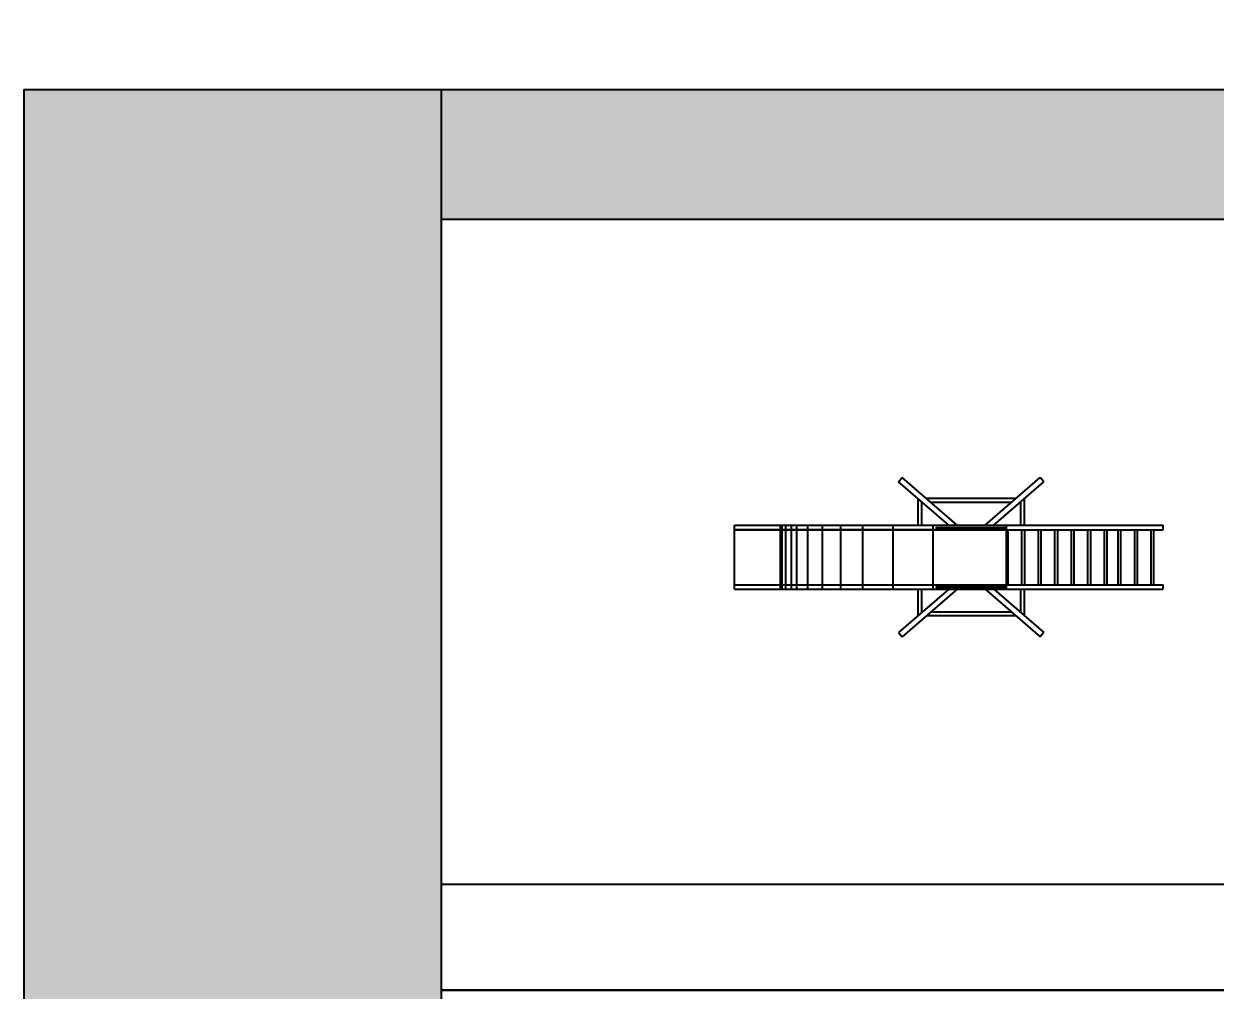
# Model space of a CAD drawing. Header units: millimetres. Extents: x 1089 to 46270, y 1624 to 35257.
# Drawn here: x 1088.62 to 1100.58, y 1655.62 to 1665.32 of the extents above; entities that cross this region are included whole.
import ezdxf

# ---------------------------------------------------------------- set-up
doc = ezdxf.new("R2010")
doc.units = ezdxf.units.MM
doc.layers.add('www.cad-blocks.net', color=7, linetype='Continuous')
doc.styles.get("Standard").update_dxf_attribs({"font": 'arial.ttf'})

# ---------------------------------------------------------------- blocks, each defined once
blk = doc.blocks.new('A$C197E7288')
for p, q in [((1.646, 1.555, 0), (1.682, 1.597, 0)), ((2.149, 1.12, 0), (1.646, 1.555, 0)), ((2.233, 1.12, 0), (1.682, 1.597, 0)), ((2.515, 1.12, 0), (3.067, 1.597, 0)), ((2.6, 1.12, 0), (3.103, 1.555, 0)), ((3.103, 1.555, 0), (3.067, 1.597, 0)), ((1.841, 1.12, 0), (1.841, 1.386, 0)), ((1.878, 1.12, 0), (1.878, 1.354, 0)), ((2.823, 1.386, 0), (1.925, 1.386, 0)), ((2.78, 1.349, 0), (1.968, 1.349, 0)), ((2.871, 1.12, 0), (2.871, 1.354, 0)), ((2.907, 1.12, 0), (2.907, 1.386, 0)), ((0, 1.12, 0), (4.301, 1.12, 0)), ((0, 0.477, 0), (0, 1.12, 0)), ((0.46, 0.477, 0), (0.46, 1.12, 0)), ((0.478, 0.477, 0), (0.478, 1.12, 0)), ((0.515, 0.477, 0), (0.515, 1.12, 0)), ((0.57, 0.477, 0), (0.57, 1.12, 0)), ((0.625, 0.477, 0), (0.625, 1.12, 0)), ((0.735, 0.477, 0), (0.735, 1.12, 0)), ((0.883, 0.477, 0), (0.883, 1.12, 0)), ((1.066, 0.477, 0), (1.066, 1.12, 0)), ((1.287, 0.477, 0), (1.287, 1.12, 0)), ((1.59, 0.477, 0), (1.59, 1.12, 0)), ((1.992, 0.477, 0), (1.992, 1.12, 0)), ((1.992, 0.477, 0), (1.992, 1.12, 0)), ((2.022, 1.098, 0), (2.726, 1.098, 0)), ((2.022, 1.091, 0), (2.022, 1.098, 0)), ((2.726, 1.091, 0), (2.022, 1.091, 0)), ((2.726, 1.098, 0), (2.726, 1.091, 0)), ((2.727, 0.477, 0), (2.727, 1.12, 0)), ((4.301, 1.074, 0), (4.301, 1.12, 0)), ((0, 1.074, 0), (2.727, 1.074, 0)), ((2.727, 1.074, 0), (0, 1.074, 0)), ((2.727, 1.074, 0), (4.301, 1.074, 0)), ((2.745, 0.522, 0), (2.745, 1.074, 0)), ((2.883, 0.522, 0), (2.883, 1.074, 0)), ((2.911, 0.522, 0), (2.911, 1.074, 0)), ((2.911, 0.522, 0), (2.911, 1.074, 0)), ((3.049, 0.522, 0), (3.049, 1.074, 0)), ((3.076, 0.522, 0), (3.076, 1.074, 0)), ((3.076, 0.522, 0), (3.076, 1.074, 0)), ((3.214, 0.522, 0), (3.214, 1.074, 0)), ((3.242, 0.522, 0), (3.242, 1.074, 0)), ((3.242, 0.522, 0), (3.242, 1.074, 0)), ((3.38, 0.522, 0), (3.38, 1.074, 0)), ((3.407, 0.522, 0), (3.407, 1.074, 0)), ((3.407, 0.522, 0), (3.407, 1.074, 0)), ((3.545, 0.522, 0), (3.545, 1.074, 0)), ((3.573, 0.522, 0), (3.573, 1.074, 0)), ((3.573, 0.522, 0), (3.573, 1.074, 0)), ((3.711, 0.522, 0), (3.711, 1.074, 0)), ((3.711, 0.522, 0), (3.711, 1.074, 0)), ((3.738, 0.522, 0), (3.738, 1.074, 0)), ((3.849, 0.522, 0), (3.849, 1.074, 0)), ((3.876, 0.522, 0), (3.876, 1.074, 0)), ((3.876, 0.522, 0), (3.876, 1.074, 0)), ((4.014, 0.522, 0), (4.014, 1.074, 0)), ((4.042, 0.522, 0), (4.042, 1.074, 0)), ((4.042, 0.522, 0), (4.042, 1.074, 0)), ((4.18, 0.522, 0), (4.18, 1.074, 0)), ((4.207, 0.522, 0), (4.207, 1.074, 0)), ((0, 0.522, 0), (2.727, 0.522, 0)), ((2.022, 0.5, 0), (2.726, 0.5, 0)), ((2.022, 0.493, 0), (2.022, 0.5, 0)), ((2.726, 0.493, 0), (2.022, 0.493, 0)), ((2.726, 0.5, 0), (2.726, 0.493, 0)), ((2.727, 0.522, 0), (4.301, 0.522, 0)), ((4.301, 0.477, 0), (4.301, 0.522, 0)), ((0, 0.477, 0), (4.301, 0.477, 0)), ((2.149, 0.477, 0), (1.646, 0.042, 0)), ((2.233, 0.477, 0), (1.682, 0, 0)), ((1.841, 0.211, 0), (1.841, 0.477, 0)), ((1.878, 0.242, 0), (1.878, 0.477, 0)), ((2.515, 0.477, 0), (3.067, 0, 0)), ((2.6, 0.477, 0), (3.103, 0.042, 0)), ((2.871, 0.242, 0), (2.871, 0.477, 0)), ((2.907, 0.211, 0), (2.907, 0.477, 0)), ((2.78, 0.247, 0), (1.968, 0.247, 0)), ((2.823, 0.211, 0), (1.925, 0.211, 0)), ((1.646, 0.042, 0), (1.682, 0, 0)), ((3.103, 0.042, 0), (3.067, 0, 0))]:
    blk.add_line(p, q)
blk = doc.blocks.new('FORMAT')
at = {"layer": 'www.cad-blocks.net', "true_color": 0x444444}
blk.add_hatch(color=250, dxfattribs=at).paths.add_polyline_path([(0, 0), (4.187, 0), (4.187, 40.967), (0, 40.967)])
at = {"layer": 'www.cad-blocks.net', "true_color": 0x546d8e}
h = blk.add_hatch(color=155, dxfattribs=at)
h.set_gradient(color1=(68, 68, 68), color2=(84, 109, 142), tint=1)
h.paths.add_polyline_path([(4.187, 40.967), (4.187, 39.666), (61.139, 39.666), (61.139, 40.967)])
h.paths.add_polyline_path([(61.139, 1.171), (4.187, 1.171), (4.187, 0), (61.139, 0)])
at = {"layer": 'www.cad-blocks.net', "color": 250, "true_color": 0x444444}
for p, q in [((0, 40.967), (4.187, 40.967)), ((0, 40.967), (0, 0)), ((4.187, 40.967), (4.187, 0))]:
    blk.add_line(p, q, dxfattribs=at)
at = {"layer": 'www.cad-blocks.net'}
blk.add_line((4.187, 40.967), (4.187, 0), dxfattribs=at)
at = {"layer": 'www.cad-blocks.net', "color": 155, "true_color": 0x546d8e}
for p, q in [((4.187, 40.967), (61.139, 40.967)), ((4.187, 39.666), (61.139, 39.666)), ((4.187, 39.666), (4.187, 1.171)), ((4.187, 32.992), (61.139, 32.992)), ((4.187, 31.93), (28.964, 31.93)), ((61.139, 31.93), (4.187, 31.93))]:
    blk.add_line(p, q, dxfattribs=at)
at = {"layer": 'www.cad-blocks.net', "insert": (1.499, 17.977), "char_height": 1.2, "attachment_point": 1, "rotation": 90}
blk.add_mtext_dynamic_manual_height_columns('{\\fArial|b1|i0|c0|p34;\\C255;\\c16777215;cad-bl  cks net}', width=33614.95098, gutter_width=12.5, heights=[0], dxfattribs=at)

msp = doc.modelspace()

# ---------------------------------------------------------------- block references
for name, p in [('FORMAT', (1088.625, 1623.691)), ('A$C197E7288', (1095.754, 1659.166, 0))]:
    msp.add_blockref(name, p)

doc.saveas('drawing.dxf')
